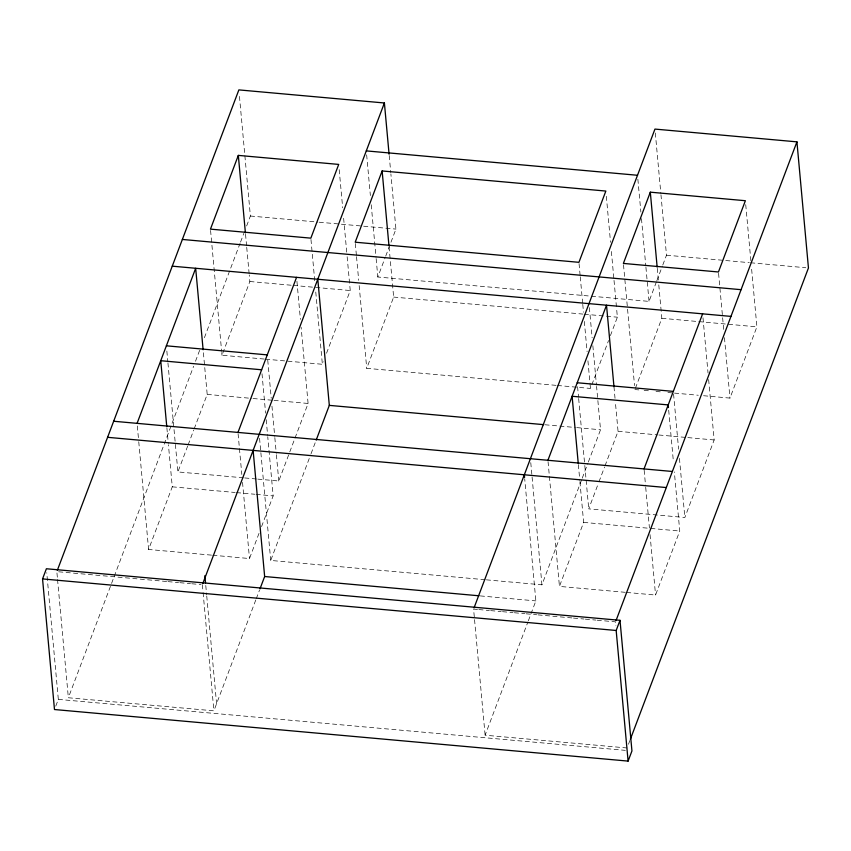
<?xml version="1.0" encoding="UTF-8"?>
<svg xmlns="http://www.w3.org/2000/svg" width="851" height="851" viewBox="0 0 851 851"><rect width="100%" height="100%" fill="white"/><g stroke="black" fill="none" stroke-linecap="round" stroke-linejoin="round"><path stroke-width="0.64" stroke-dasharray="4.25 3.19" d="M55.762 706.149L58.325 699.384L46.752 572.712M255.779 599.987L213.899 710.83L68.357 697.756L193.624 366.249M195.496 361.281L199.719 350.112M204.41 337.698L240.067 243.333M240.535 242.099L243.822 233.408M246.641 225.951L250.385 216.026L239.344 95.152M211.495 555.129L148.595 549.469L172.274 486.825L168.424 444.786M243.418 477.826L177.902 471.933L187.667 446.084M188.135 444.86L193.709 430.085M194.177 428.851L207.197 394.396L203.24 351.037M264.257 359.048L221.983 355.25L249.854 281.511L249.247 274.947M265.576 359.175L322.369 364.281L323.295 361.813M326.55 353.218L350.24 290.531L347.112 256.374M212.803 555.246L249.492 558.543L259.236 532.747M261.565 526.609L273.16 495.899L267.757 436.776M257.832 479.124L278.788 481.006L308.094 403.459L301.126 327.263M256.247 598.753L259.512 590.105M485.049 579.712L270.724 560.447L310.572 454.998M311.04 453.753L315.721 441.35M656.387 281.947L649.036 301.392L377.823 277.011L385.248 257.364M385.716 256.13L395.928 229.1L390.886 173.923M556.033 385.343L366.728 368.323L393.651 297.073L389.088 247.152M557.362 385.46L590.456 388.439L608.561 340.528M610.412 335.613L617.379 317.189L616.539 307.988M627.07 747.976L485.113 735.211L527.875 622.049M528.343 620.804L535.864 600.902L524.695 478.719M486.368 579.839L541.938 584.828L581.786 479.379M582.254 478.134L587.881 463.252M588.349 462.008L600.529 429.755L596.572 386.397M656.844 280.734L662.355 266.15M662.812 264.927L666.493 255.204L660.961 194.773M625.272 592.317L559.447 586.403L583.637 522.397L579.914 481.666M708.638 379.535L714.159 439.967L684.853 517.504L588.743 508.866L598.508 483.017M598.976 481.783L604.561 467.018M605.029 465.784L618.049 431.319L615.401 402.417M635.378 388.322L661.833 318.295L658.717 284.138M626.591 592.445L655.557 595.04L679.747 531.035L674.343 471.911M703.575 395.726L729.977 398.098L756.901 326.837L751.38 266.406M628.485 744.242L629.889 740.508M250.385 216.026L317.87 222.09M319.189 222.207L395.928 229.1M666.493 255.204L749.295 262.651M750.614 262.768L805.823 267.735M661.833 318.295L697.49 321.497M698.809 321.614L756.901 326.837M249.854 281.511L292.116 285.308M293.435 285.425L350.24 290.531M393.651 297.073L582.956 314.093M584.286 314.21L617.379 317.189M634.91 389.556L638.867 389.907M644.154 390.386L649.43 390.854M656.036 391.449L661.323 391.928M667.918 392.513L673.205 392.992M674.524 393.109L698.288 395.247M207.197 394.396L251.747 398.396M253.055 398.513L272.714 400.278M274.022 400.395L308.094 403.459M544.97 424.755L575.393 427.489M576.723 427.606L600.529 429.755M618.049 431.319L657.546 434.872M658.865 434.989L686.512 437.478M687.821 437.595L714.159 439.967M244.726 477.943L256.513 478.996M583.637 522.397L649.462 528.311M650.781 528.428L679.747 531.035M172.274 486.825L235.163 492.484M236.472 492.601L254.821 494.25M256.13 494.367L273.16 495.899M480.294 595.913L535.864 600.902M166.647 581.499L56.836 571.627L57.432 578.201M167.966 581.627L178.55 582.573M179.88 582.69L190.464 583.648M191.783 583.765L201.049 584.594M477.528 609.444L473.581 609.093L474.422 618.294M478.836 609.561L489.357 610.507M490.676 610.624L501.186 611.571M502.505 611.688L513.015 612.635M514.334 612.752L524.844 613.699M526.163 613.816L536.683 614.762M537.992 614.879L572.17 617.954M573.478 618.071L583.999 619.017M585.318 619.134L595.828 620.081M597.147 620.198L615.55 621.858L615.911 625.793M58.325 699.384L625.336 750.359M745.731 204.666L750.901 261.151M718.574 273.288L723.85 331.092M724.456 337.666L729.977 398.098M702.99 317.785L708.032 372.961M655.323 133.033L660.844 193.464M673.567 394.013L678.609 449.19M679.449 458.381L684.853 517.504M657.27 268.373L658.6 282.83M668.695 410.171L673.386 461.402M637.867 179.21L640.877 212.059M641.473 218.622L645.792 265.916M645.92 267.235L649.036 301.392M644.154 470.241L645.59 486.006M645.707 487.315L649.43 528.045M650.036 534.609L655.557 595.04M623.506 264.746L634.548 385.609M606.337 196.315L610.539 242.301M611.38 251.492L613.901 279.085M614.018 280.394L616.422 306.679M613.965 386.652L615.284 401.108M589.371 307.573L592.126 337.783M592.849 345.666L596.455 385.077M579.052 263.629L580.127 275.458M580.244 276.766L582.648 303.041M582.765 304.36L583.488 312.243M584.329 321.433L587.094 351.654M587.935 360.845L590.456 388.439M577.584 386.684L578.542 397.194M578.659 398.513L584.669 464.199M584.786 465.508L588.743 508.866M578.35 464.593L579.797 480.358M548.044 461.593L559.447 586.403M530.769 462.646L531.971 475.794M532.088 477.103L541.938 584.828M474.539 619.602L485.113 735.211M389.205 155.531L390.769 172.615M366.653 154.839L370.376 195.56M371.217 204.761L376.025 257.31M376.142 258.619L377.823 277.011M355.324 243.524L356.399 255.343M356.526 256.662L358.686 280.309M359.165 285.564L366.728 368.323M339.187 169.668L342.676 207.772M343.634 218.281L346.995 255.066M310.966 239.471L314.923 282.819M315.764 292.021L322.369 364.281M296.925 281.287L300.414 319.38M267.746 360.133L271.224 398.236M271.948 406.118L274.713 436.34M274.83 437.648L276.267 453.413M276.394 454.732L278.788 481.006M262.002 373.717L265.597 413.129M266.203 419.703L267.639 435.467M245.535 234.216L246.609 246.045M246.726 247.354L249.13 273.628M259.555 438.276L260.757 451.413M260.874 452.721L270.724 560.447M238.089 433.733L241.812 474.464M242.524 482.347L249.492 558.543M210.58 230.451L221.632 351.314M221.749 352.622L221.983 355.25M205.772 585.488L206.612 594.689M206.74 595.998L216.579 703.734M202.368 584.711L202.974 591.285M203.091 592.594L213.899 710.83M166.849 351.069L167.817 361.579M167.934 362.888L177.902 471.933M166.87 427.713L168.307 443.477M137.309 425.979L138.639 440.435M138.756 441.743L148.595 549.469M57.549 579.51L68.357 697.756"/><path stroke-width="1.28" d="M42.55 578.914L46.39 568.755L620.007 620.326L631.942 750.944L628.102 761.102L54.485 709.532L42.55 578.914L616.167 630.474L620.007 620.326M57.304 570.393L238.865 89.898L384.397 102.982L389.088 154.222M137.075 423.351L195.677 268.278L203.112 349.729M238.323 155.393L210.463 229.132L310.849 238.152L338.709 164.413L238.323 155.393L245.407 232.908M237.972 432.425L296.563 277.341M202.815 583.531L384.397 102.982M382.131 170.955L355.197 242.205L578.925 262.321L605.848 191.06L382.131 170.955L388.971 245.833M259.981 588.871L264.65 576.521L253.119 450.402M316.189 440.105L329.316 405.374L317.795 279.245M474.05 607.848L654.962 129.086L796.93 141.851L808.45 267.969L630.357 739.274M547.916 460.285L606.518 305.201L613.965 386.652M650.313 192.177L623.389 263.427L718.446 271.98L745.38 200.719L650.313 192.177L657.153 267.054M644.026 468.922L702.628 313.838M616.018 620.613L796.93 141.851M366.292 150.893L637.516 175.274M182.348 239.45L741.061 289.68M172.253 266.172L730.966 316.391M166.37 345.814L267.267 354.878M577.223 382.748L673.332 391.386M261.64 369.781L160.743 360.707L166.743 426.394M329.316 405.374L543.651 424.638M113.662 421.245L672.375 471.475M107.588 437.318L666.301 487.549M264.65 576.521L478.975 595.785M668.46 407.544L668.216 404.916L572.106 396.268L578.233 463.274M616.167 630.474L628.102 761.102M524.333 474.784L524.578 477.411M204.878 575.659L205.538 582.861"/></g></svg>
